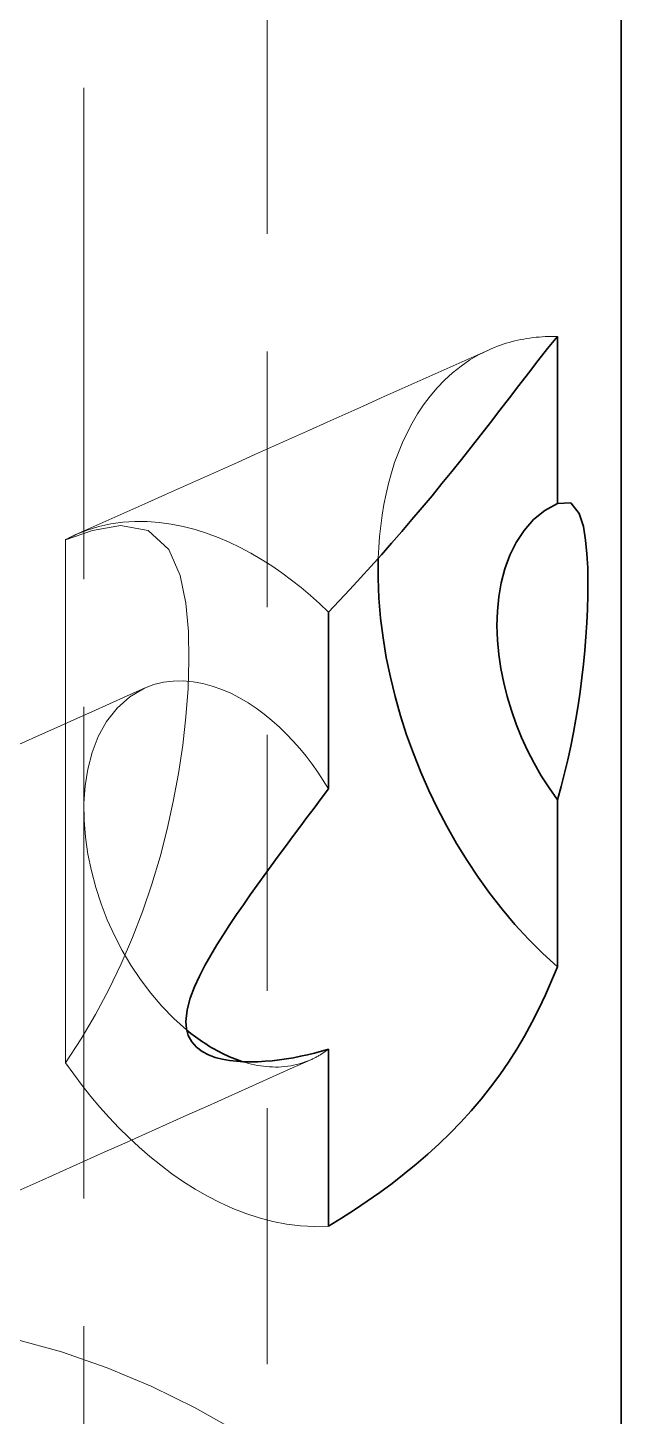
# Model space of a CAD drawing. Header units: millimetres. Extents: x 10 to 410, y 10 to 287.
# Drawn here: x 312.192 to 313.352, y 200.867 to 203.581 of the extents above; entities that cross this region are included whole.
import ezdxf

# ---------------------------------------------------------------- set-up
doc = ezdxf.new("R2010")
doc.units = ezdxf.units.MM
doc.linetypes.add('DASHED', pattern=[0.75, 0.5, -0.25])
doc.layers.add('HIDDEN', color=8, linetype='DASHED', lineweight=18)
doc.layers.add('VISIBLE', color=7, linetype='CONTINUOUS', lineweight=35)

msp = doc.modelspace()

# ---------------------------------------------------------------- linework, layer by layer
at = {"layer": 'HIDDEN'}
for points in [[(312.6602, 176.5424), (312.6602, 178.0222), (312.6602, 179.502), (312.6602, 180.9817), (312.6602, 182.4615), (312.6602, 183.9413), (312.6602, 185.4211), (312.6602, 186.9008), (312.6602, 188.3806), (312.6602, 189.8604), (312.6602, 191.3401), (312.6602, 192.8199), (312.6602, 194.2997), (312.6602, 195.7794), (312.6602, 197.2592), (312.6602, 198.739), (312.6602, 200.2187), (312.6602, 201.6985), (312.6602, 203.1783), (312.6602, 204.6581), (312.6602, 206.1378), (312.6602, 207.6176), (312.6602, 209.0974), (312.6602, 210.5771)], [(312.302, 177.5388), (312.302, 178.7495), (312.302, 179.9602), (312.302, 181.1709), (312.302, 182.3817), (312.302, 183.5924), (312.302, 184.8031), (312.302, 186.0138), (312.302, 187.2245), (312.302, 188.4353), (312.302, 189.646), (312.302, 190.8567), (312.302, 192.0674), (312.302, 193.2781), (312.302, 194.4889), (312.302, 195.6996), (312.302, 196.9103), (312.302, 198.121), (312.302, 199.3317), (312.302, 200.5425), (312.302, 201.7532), (312.302, 202.9639), (312.302, 204.1746), (312.302, 205.3853)], [(313.0939, 202.9516), (313.0993, 202.954), (313.1048, 202.9562), (313.1104, 202.9584), (313.116, 202.9604), (313.1217, 202.9624), (313.1273, 202.9642), (313.1331, 202.9659), (313.1388, 202.9675), (313.1446, 202.9689), (313.1504, 202.9703), (313.1562, 202.9715), (313.1621, 202.9726), (313.168, 202.9736), (313.1739, 202.9745), (313.1798, 202.9753), (313.1857, 202.9759), (313.1916, 202.9765), (313.1976, 202.9769), (313.2035, 202.9773), (313.2095, 202.9775), (313.2155, 202.9776), (313.2214, 202.9776), (313.2274, 202.9775)], [(312.2863, 202.5901), (312.3214, 202.6058), (312.3565, 202.6215), (312.3916, 202.6372), (312.4267, 202.653), (312.4618, 202.6687), (312.497, 202.6844), (312.5321, 202.7001), (312.5672, 202.7158), (312.6023, 202.7315), (312.6374, 202.7473), (312.6725, 202.763), (312.7076, 202.7787), (312.7427, 202.7944), (312.7778, 202.8101), (312.813, 202.8259), (312.8481, 202.8416), (312.8832, 202.8573), (312.9183, 202.873), (312.9534, 202.8887), (312.9885, 202.9044), (313.0236, 202.9202), (313.0587, 202.9359), (313.0939, 202.9516)], [(312.8774, 202.544), (312.8784, 202.5651), (312.8799, 202.5862), (312.8821, 202.6073), (312.8849, 202.6282), (312.8883, 202.6491), (312.8925, 202.6698), (312.8974, 202.6904), (312.903, 202.7108), (312.9094, 202.7309), (312.9166, 202.7508), (312.9246, 202.7704), (312.9336, 202.7895), (312.9434, 202.8082), (312.9542, 202.8264), (312.9659, 202.844), (312.9786, 202.8609), (312.9923, 202.877), (313.007, 202.8922), (313.0227, 202.9065), (313.0392, 202.9196), (313.0566, 202.9316), (313.0749, 202.9423), (313.0939, 202.9516)], [(312.2661, 201.5576), (312.2965, 201.6042), (312.3248, 201.6521), (312.351, 201.7012), (312.3751, 201.7514), (312.3971, 201.8025), (312.417, 201.8544), (312.4349, 201.9071), (312.4508, 201.9605), (312.4647, 202.0144), (312.4767, 202.0687), (312.4869, 202.1234), (312.4952, 202.1784), (312.5015, 202.2337), (312.5056, 202.2892), (312.5074, 202.3448), (312.5063, 202.4005), (312.5012, 202.4559), (312.49, 202.5103), (312.4681, 202.5613), (312.4277, 202.5985), (312.3734, 202.6079), (312.3187, 202.5982), (312.2661, 202.5801)], [(312.2863, 202.5901), (312.3084, 202.5989), (312.3311, 202.6059), (312.3544, 202.6111), (312.3779, 202.6144), (312.4017, 202.616), (312.4255, 202.6158), (312.4493, 202.6141), (312.4728, 202.6108), (312.4962, 202.6062), (312.5192, 202.6002), (312.5419, 202.593), (312.5642, 202.5846), (312.5861, 202.5753), (312.6076, 202.5649), (312.6286, 202.5537), (312.6491, 202.5417), (312.6692, 202.5289), (312.6888, 202.5154), (312.708, 202.5012), (312.7266, 202.4865), (312.7449, 202.4712), (312.7626, 202.4553), (312.7799, 202.4389)], [(312.2661, 202.5801), (312.267, 202.5806), (312.2679, 202.581), (312.2687, 202.5815), (312.2696, 202.582), (312.2704, 202.5824), (312.2713, 202.5829), (312.2722, 202.5833), (312.273, 202.5838), (312.2739, 202.5842), (312.2748, 202.5846), (312.2757, 202.5851), (312.2765, 202.5855), (312.2774, 202.5859), (312.2783, 202.5864), (312.2792, 202.5868), (312.2801, 202.5872), (312.2809, 202.5876), (312.2818, 202.588), (312.2827, 202.5885), (312.2836, 202.5889), (312.2845, 202.5893), (312.2854, 202.5897), (312.2863, 202.5901)], [(312.2661, 201.5576), (312.2661, 201.602), (312.2661, 201.6465), (312.2661, 201.691), (312.2661, 201.7354), (312.2661, 201.7799), (312.2661, 201.8243), (312.2661, 201.8688), (312.2661, 201.9132), (312.2661, 201.9577), (312.2661, 202.0022), (312.2661, 202.0466), (312.2661, 202.0911), (312.2661, 202.1355), (312.2661, 202.18), (312.2661, 202.2244), (312.2661, 202.2689), (312.2661, 202.3134), (312.2661, 202.3578), (312.2661, 202.4023), (312.2661, 202.4467), (312.2661, 202.4912), (312.2661, 202.5357), (312.2661, 202.5801)], [(312.4206, 202.29), (312.4387, 202.2969), (312.4575, 202.3015), (312.4767, 202.3039), (312.496, 202.3042), (312.5153, 202.3025), (312.5343, 202.2991), (312.553, 202.2941), (312.5713, 202.2877), (312.589, 202.28), (312.6062, 202.2711), (312.6229, 202.2613), (312.639, 202.2506), (312.6545, 202.239), (312.6695, 202.2268), (312.684, 202.2139), (312.6978, 202.2004), (312.7112, 202.1864), (312.7239, 202.1719), (312.7362, 202.1569), (312.7479, 202.1415), (312.7591, 202.1257), (312.7698, 202.1096), (312.7799, 202.0931)], [(311.6324, 201.9372), (311.6667, 201.9525), (311.7009, 201.9679), (311.7352, 201.9832), (311.7695, 201.9986), (311.8037, 202.0139), (311.838, 202.0292), (311.8723, 202.0446), (311.9066, 202.0599), (311.9408, 202.0753), (311.9751, 202.0906), (312.0094, 202.1059), (312.0436, 202.1213), (312.0779, 202.1366), (312.1122, 202.152), (312.1464, 202.1673), (312.1807, 202.1827), (312.215, 202.198), (312.2492, 202.2133), (312.2835, 202.2287), (312.3178, 202.244), (312.3521, 202.2594), (312.3863, 202.2747), (312.4206, 202.29)], [(312.5027, 201.6219), (312.4777, 201.6442), (312.4544, 201.6682), (312.4327, 201.6936), (312.4125, 201.7204), (312.394, 201.7482), (312.377, 201.7771), (312.3616, 201.8068), (312.3478, 201.8373), (312.3357, 201.8685), (312.3252, 201.9003), (312.3166, 201.9326), (312.3098, 201.9654), (312.305, 201.9985), (312.3023, 202.0319), (312.302, 202.0654), (312.3043, 202.0988), (312.3095, 202.1318), (312.3179, 202.1642), (312.33, 202.1954), (312.3462, 202.2247), (312.3667, 202.2511), (312.3917, 202.2733), (312.4206, 202.29)], [(312.7799, 201.5843), (312.7785, 201.5833), (312.7772, 201.5822), (312.7758, 201.5812), (312.7744, 201.5801), (312.773, 201.5791), (312.7715, 201.5781), (312.7701, 201.5772), (312.7686, 201.5762), (312.7672, 201.5752), (312.7657, 201.5743), (312.7642, 201.5734), (312.7627, 201.5725), (312.7613, 201.5716), (312.7597, 201.5707), (312.7582, 201.5699), (312.7567, 201.569), (312.7552, 201.5682), (312.7536, 201.5674), (312.7521, 201.5666), (312.7505, 201.5658), (312.7489, 201.5651), (312.7474, 201.5643), (312.7458, 201.5636)], [(311.8158, 201.1473), (311.8563, 201.1654), (311.8967, 201.1835), (311.9371, 201.2016), (311.9776, 201.2197), (312.018, 201.2378), (312.0584, 201.2559), (312.0989, 201.274), (312.1393, 201.2921), (312.1797, 201.3102), (312.2202, 201.3283), (312.2606, 201.3464), (312.301, 201.3645), (312.3415, 201.3826), (312.3819, 201.4007), (312.4223, 201.4188), (312.4628, 201.4369), (312.5032, 201.455), (312.5436, 201.4731), (312.5841, 201.4912), (312.6245, 201.5093), (312.6649, 201.5274), (312.7053, 201.5455), (312.7458, 201.5636)], [(312.7799, 201.2385), (312.7525, 201.2375), (312.7251, 201.2388), (312.6979, 201.2421), (312.671, 201.2473), (312.6444, 201.2543), (312.6184, 201.2628), (312.5928, 201.2729), (312.5679, 201.2842), (312.5435, 201.2968), (312.5197, 201.3105), (312.4966, 201.3252), (312.474, 201.3408), (312.4521, 201.3573), (312.4308, 201.3746), (312.4101, 201.3926), (312.39, 201.4113), (312.3705, 201.4306), (312.3517, 201.4505), (312.3334, 201.4709), (312.3157, 201.4919), (312.2986, 201.5134), (312.2821, 201.5353), (312.2661, 201.5576)], [(312.7458, 201.5636), (312.7403, 201.5613), (312.7348, 201.5592), (312.7292, 201.5573), (312.7235, 201.5556), (312.7178, 201.5541), (312.712, 201.5528), (312.7062, 201.5517), (312.7003, 201.5508), (312.6944, 201.5502), (312.6885, 201.5497), (312.6826, 201.5494), (312.6767, 201.5494), (312.6708, 201.5495), (312.6649, 201.5497), (312.659, 201.5502), (312.6531, 201.5509), (312.6472, 201.5517), (312.6414, 201.5526), (312.6355, 201.5538), (312.6298, 201.5551), (312.624, 201.5565), (312.6183, 201.5581), (312.6126, 201.5598)], [(311.5201, 200.9701), (311.6082, 201.0041), (311.6994, 201.0285), (311.7926, 201.0435), (311.8868, 201.0494), (311.9811, 201.0466), (312.0749, 201.0357), (312.1675, 201.0174), (312.2585, 200.9923), (312.3477, 200.9612), (312.4347, 200.9246), (312.5195, 200.8831), (312.6019, 200.8371), (312.682, 200.787), (312.7597, 200.7333), (312.8349, 200.6763), (312.9078, 200.6163), (312.9783, 200.5534), (313.0464, 200.488), (313.1122, 200.4203), (313.1756, 200.3504), (313.2368, 200.2784), (313.2957, 200.2046), (313.3523, 200.129)]]:
    msp.add_lwpolyline(points, dxfattribs=at)
at = {"layer": 'VISIBLE'}
for points in [[(313.3523, 176.5424), (313.3523, 178.0222), (313.3523, 179.502), (313.3523, 180.9817), (313.3523, 182.4615), (313.3523, 183.9413), (313.3523, 185.4211), (313.3523, 186.9008), (313.3523, 188.3806), (313.3523, 189.8604), (313.3523, 191.3401), (313.3523, 192.8199), (313.3523, 194.2997), (313.3523, 195.7794), (313.3523, 197.2592), (313.3523, 198.739), (313.3523, 200.2187), (313.3523, 201.6985), (313.3523, 203.1783), (313.3523, 204.6581), (313.3523, 206.1378), (313.3523, 207.6176), (313.3523, 209.0974), (313.3523, 210.5771)], [(313.2274, 202.9775), (313.2082, 202.9539), (313.1894, 202.9299), (313.1708, 202.9058), (313.1523, 202.8816), (313.1338, 202.8574), (313.1152, 202.8333), (313.0966, 202.8091), (313.0779, 202.7851), (313.0591, 202.7612), (313.0401, 202.7373), (313.0211, 202.7135), (313.0018, 202.6899), (312.9825, 202.6663), (312.963, 202.6429), (312.9433, 202.6197), (312.9235, 202.5965), (312.9035, 202.5736), (312.8834, 202.5507), (312.863, 202.528), (312.8425, 202.5055), (312.8218, 202.4831), (312.801, 202.4609), (312.7799, 202.4389)], [(313.2274, 202.6512), (313.2274, 202.6654), (313.2274, 202.6796), (313.2274, 202.6938), (313.2274, 202.708), (313.2274, 202.7221), (313.2274, 202.7363), (313.2274, 202.7505), (313.2274, 202.7647), (313.2274, 202.7789), (313.2274, 202.7931), (313.2274, 202.8073), (313.2274, 202.8215), (313.2274, 202.8357), (313.2274, 202.8498), (313.2274, 202.864), (313.2274, 202.8782), (313.2274, 202.8924), (313.2274, 202.9066), (313.2274, 202.9208), (313.2274, 202.935), (313.2274, 202.9492), (313.2274, 202.9634), (313.2274, 202.9775)], [(313.2274, 202.0719), (313.2112, 202.0949), (313.1961, 202.1187), (313.1821, 202.1431), (313.1693, 202.1681), (313.1576, 202.1937), (313.147, 202.2198), (313.1376, 202.2464), (313.1295, 202.2734), (313.1226, 202.3007), (313.1171, 202.3283), (313.113, 202.3561), (313.1104, 202.3841), (313.1094, 202.4123), (313.1102, 202.4404), (313.1129, 202.4684), (313.1177, 202.4962), (313.1248, 202.5234), (313.1344, 202.5498), (313.1469, 202.5751), (313.1625, 202.5985), (313.1811, 202.6196), (313.2029, 202.6374), (313.2274, 202.6512)], [(313.2274, 202.0719), (313.2348, 202.0978), (313.2416, 202.124), (313.2479, 202.1502), (313.2536, 202.1766), (313.2589, 202.2031), (313.2637, 202.2297), (313.268, 202.2564), (313.2719, 202.2831), (313.2753, 202.3099), (313.2783, 202.3368), (313.2809, 202.3636), (313.2831, 202.3906), (313.2849, 202.4175), (313.2862, 202.4445), (313.2869, 202.4715), (313.2871, 202.4985), (313.2867, 202.5255), (313.2853, 202.5525), (313.2827, 202.5794), (313.2783, 202.606), (313.2703, 202.6318), (313.2535, 202.6523), (313.2274, 202.6512)], [(313.2274, 201.7455), (313.1986, 201.7719), (313.171, 201.7995), (313.1446, 201.8283), (313.1194, 201.8581), (313.0955, 201.8889), (313.0726, 201.9206), (313.051, 201.9531), (313.0306, 201.9864), (313.0113, 202.0203), (312.9932, 202.0549), (312.9763, 202.0901), (312.9606, 202.1259), (312.9461, 202.1621), (312.9328, 202.1989), (312.9209, 202.2361), (312.9103, 202.2736), (312.901, 202.3115), (312.8931, 202.3498), (312.8867, 202.3883), (312.8819, 202.4271), (312.8786, 202.466), (312.8771, 202.505), (312.8774, 202.544)], [(312.7799, 202.0931), (312.7799, 202.1081), (312.7799, 202.1231), (312.7799, 202.1382), (312.7799, 202.1532), (312.7799, 202.1683), (312.7799, 202.1833), (312.7799, 202.1983), (312.7799, 202.2134), (312.7799, 202.2284), (312.7799, 202.2434), (312.7799, 202.2585), (312.7799, 202.2735), (312.7799, 202.2886), (312.7799, 202.3036), (312.7799, 202.3186), (312.7799, 202.3337), (312.7799, 202.3487), (312.7799, 202.3637), (312.7799, 202.3788), (312.7799, 202.3938), (312.7799, 202.4089), (312.7799, 202.4239), (312.7799, 202.4389)], [(312.7799, 202.0931), (312.7659, 202.0743), (312.7518, 202.0556), (312.7378, 202.0369), (312.7238, 202.0181), (312.7098, 201.9993), (312.6959, 201.9805), (312.682, 201.9617), (312.6681, 201.9428), (312.6544, 201.9238), (312.6407, 201.9048), (312.6271, 201.8857), (312.6137, 201.8666), (312.6004, 201.8473), (312.5874, 201.8278), (312.5746, 201.8082), (312.5621, 201.7884), (312.55, 201.7683), (312.5385, 201.7479), (312.5278, 201.7272), (312.518, 201.7059), (312.5097, 201.684), (312.5036, 201.6614), (312.5012, 201.6381)], [(313.2274, 201.7455), (313.2274, 201.7597), (313.2274, 201.7739), (313.2274, 201.7881), (313.2274, 201.8023), (313.2274, 201.8165), (313.2274, 201.8306), (313.2274, 201.8448), (313.2274, 201.859), (313.2274, 201.8732), (313.2274, 201.8874), (313.2274, 201.9016), (313.2274, 201.9158), (313.2274, 201.93), (313.2274, 201.9442), (313.2274, 201.9583), (313.2274, 201.9725), (313.2274, 201.9867), (313.2274, 202.0009), (313.2274, 202.0151), (313.2274, 202.0293), (313.2274, 202.0435), (313.2274, 202.0577), (313.2274, 202.0719)], [(312.7799, 201.2385), (312.8055, 201.2542), (312.8308, 201.2703), (312.8557, 201.287), (312.8803, 201.3042), (312.9045, 201.3219), (312.9282, 201.3403), (312.9515, 201.3592), (312.9742, 201.3788), (312.9964, 201.3991), (313.0179, 201.42), (313.0387, 201.4415), (313.0589, 201.4638), (313.0783, 201.4866), (313.0969, 201.5101), (313.1148, 201.5343), (313.1318, 201.559), (313.1479, 201.5843), (313.1633, 201.61), (313.1777, 201.6363), (313.1914, 201.6631), (313.2042, 201.6902), (313.2162, 201.7177), (313.2274, 201.7455)], [(312.5012, 201.6381), (312.5023, 201.6242), (312.5061, 201.6107), (312.5128, 201.5984), (312.5221, 201.588), (312.5333, 201.5796), (312.5458, 201.5732), (312.5589, 201.5683), (312.5725, 201.5648), (312.5863, 201.5623), (312.6002, 201.5606), (312.6142, 201.5597), (312.6282, 201.5594), (312.6422, 201.5597), (312.6562, 201.5605), (312.6702, 201.5617), (312.6841, 201.5633), (312.698, 201.5653), (312.7119, 201.5676), (312.7256, 201.5704), (312.7393, 201.5734), (312.7529, 201.5767), (312.7665, 201.5804), (312.7799, 201.5843)], [(312.6126, 201.5598), (312.6074, 201.5615), (312.6022, 201.5633), (312.597, 201.5653), (312.5919, 201.5673), (312.5868, 201.5694), (312.5817, 201.5717), (312.5767, 201.574), (312.5718, 201.5764), (312.5668, 201.5789), (312.562, 201.5815), (312.5571, 201.5842), (312.5523, 201.587), (312.5476, 201.5898), (312.5429, 201.5927), (312.5383, 201.5957), (312.5337, 201.5987), (312.5291, 201.6019), (312.5246, 201.6051), (312.5201, 201.6083), (312.5157, 201.6116), (312.5113, 201.615), (312.507, 201.6184), (312.5027, 201.6219)], [(312.7799, 201.2385), (312.7799, 201.2535), (312.7799, 201.2686), (312.7799, 201.2836), (312.7799, 201.2986), (312.7799, 201.3137), (312.7799, 201.3287), (312.7799, 201.3437), (312.7799, 201.3588), (312.7799, 201.3738), (312.7799, 201.3889), (312.7799, 201.4039), (312.7799, 201.4189), (312.7799, 201.434), (312.7799, 201.449), (312.7799, 201.464), (312.7799, 201.4791), (312.7799, 201.4941), (312.7799, 201.5092), (312.7799, 201.5242), (312.7799, 201.5392), (312.7799, 201.5543), (312.7799, 201.5693), (312.7799, 201.5843)]]:
    msp.add_lwpolyline(points, dxfattribs=at)

doc.saveas('drawing.dxf')
